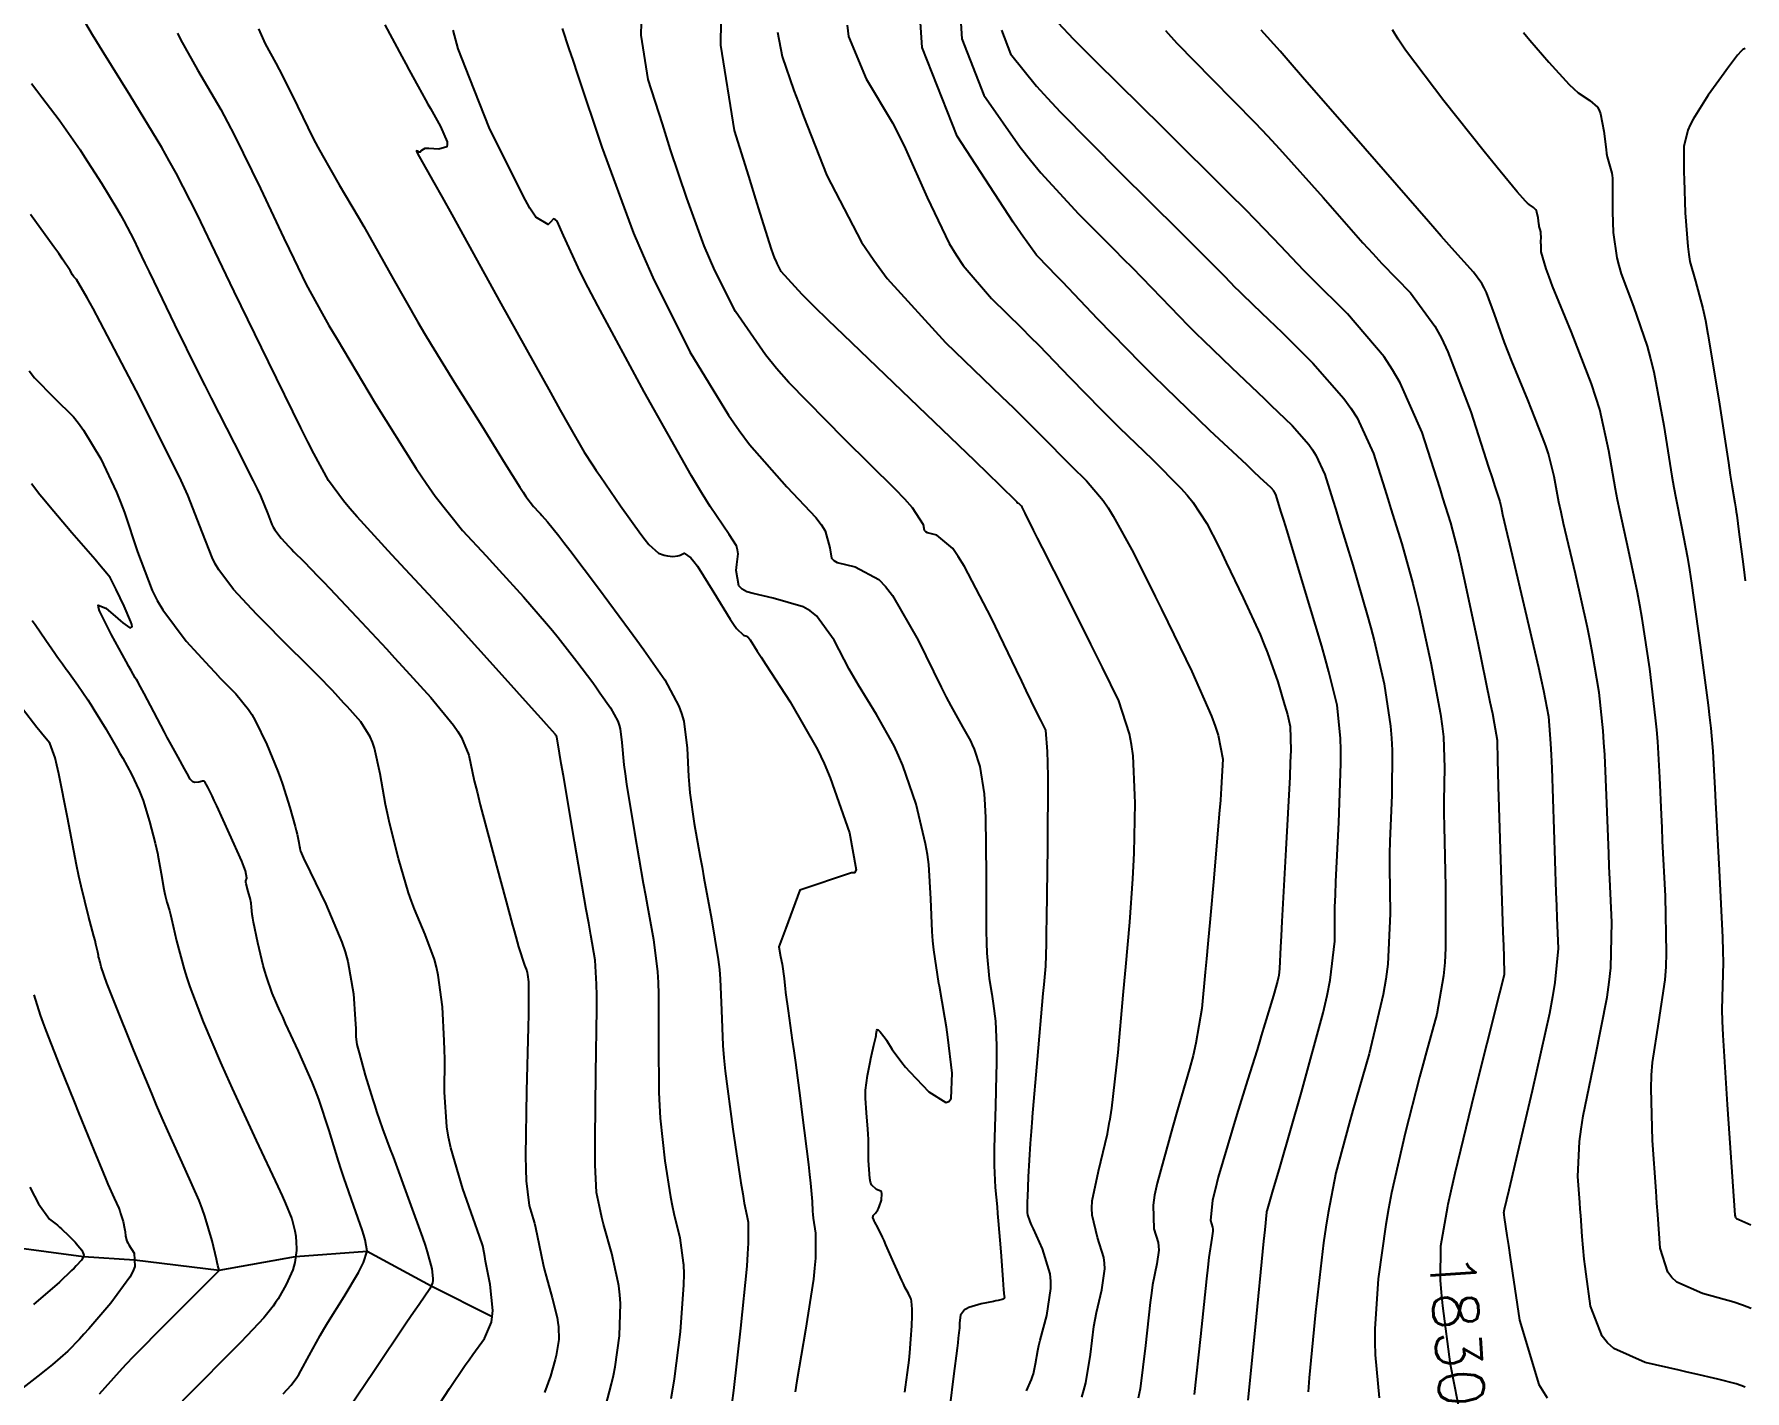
# Model space of a CAD drawing. Header units: metres. Extents: x 837475 to 838479, y 1189012 to 1191015.
# Drawn here: x 838256.2 to 838400.2, y 1190124.9 to 1190239.1 of the extents above; entities that cross this region are included whole.
import ezdxf

# ---------------------------------------------------------------- set-up
doc = ezdxf.new("R2010")
doc.units = ezdxf.units.M
doc.header["$LTSCALE"] = 0.3
for name, color, linetype in [('COTAS 10', 1, 'Continuous'), ('COTAS INT', 252, 'Continuous'), ('DRENAJE', 5, 'Continuous')]:
    doc.layers.add(name, color=color, linetype=linetype)
doc.styles.get("Standard").update_dxf_attribs({"font": 'simplex.shx'})

msp = doc.modelspace()

# ---------------------------------------------------------------- linework, layer by layer
at = {"layer": 'COTAS 10'}
for points in [[(838285.678, 1190239.944), (838287.123, 1190237.259), (838287.445, 1190236.662), (838287.734, 1190236.129), (838288.496, 1190234.734), (838289.114, 1190233.624), (838289.313, 1190233.271), (838289.523, 1190232.898), (838290.38, 1190231.383), (838290.927, 1190230.088), (838290.941, 1190229.853), (838290.896, 1190229.672), (838290.239, 1190229.463), (838289.381, 1190229.535), (838289.208, 1190229.53), (838289.065, 1190229.515), (838288.782, 1190229.37), (838288.669, 1190229.228), (838288.632, 1190229.215), (838288.592, 1190229.212), (838288.428, 1190229.297), (838288.344, 1190229.324), (838288.354, 1190229.286), (838288.378, 1190229.228), (838288.589, 1190228.853), (838289.829, 1190226.651), (838290.503, 1190225.441), (838291.32, 1190223.97), (838295.467, 1190216.491), (838299.632, 1190208.986), (838300.462, 1190207.5), (838301.151, 1190206.27), (838302.471, 1190203.965), (838303.186, 1190202.888), (838303.494, 1190202.432), (838303.85, 1190201.907), (838305.53, 1190199.444), (838307.231, 1190197.062), (838307.599, 1190196.59), (838307.923, 1190196.197), (838308.721, 1190195.455), (838309.217, 1190195.283), (838309.35, 1190195.25), (838309.482, 1190195.224), (838309.941, 1190195.184), (838310.361, 1190195.227), (838310.468, 1190195.253), (838310.57, 1190195.286), (838310.902, 1190195.457), (838311.467, 1190195.08), (838311.716, 1190194.767), (838312.005, 1190194.365), (838313.381, 1190192.158), (838314.762, 1190189.903), (838315.053, 1190189.47), (838315.305, 1190189.12), (838315.885, 1190188.546), (838316.17, 1190188.468), (838316.235, 1190188.43), (838316.294, 1190188.386), (838316.459, 1190188.168), (838317.051, 1190187.208), (838317.381, 1190186.695), (838317.781, 1190186.076), (838319.825, 1190182.95), (838322.116, 1190178.934), (838322.672, 1190177.754), (838323.195, 1190176.544), (838324.802, 1190171.928), (838325.375, 1190168.814), (838325.247, 1190168.55), (838324.993, 1190168.546), (838320.624, 1190167.097), (838319.451, 1190163.898), (838318.87, 1190162.315), (838319.015, 1190161.513), (838319.132, 1190160.853), (838319.313, 1190159.653), (838319.362, 1190159.072), (838319.394, 1190158.802), (838319.435, 1190158.485), (838319.653, 1190156.945), (838320, 1190154.474), (838320.122, 1190153.57), (838320.256, 1190152.57), (838320.649, 1190149.581), (838320.835, 1190148.168), (838321.361, 1190143.994), (838321.46, 1190143.14), (838321.541, 1190142.416), (838321.665, 1190140.887), (838321.706, 1190140.064), (838321.732, 1190139.785), (838321.766, 1190139.484), (838321.943, 1190138.211), (838321.95, 1190136.099), (838321.877, 1190135.269), (838321.77, 1190134.332), (838321.113, 1190130.061), (838320.382, 1190125.795), (838320.23, 1190124.861)], [(838318.751, 1190239.326), (838319.154, 1190237.26), (838320.133, 1190234.421), (838320.516, 1190233.389), (838320.947, 1190232.252), (838322.909, 1190227.26), (838325.829, 1190221.644), (838326.864, 1190220.114), (838327.998, 1190218.595), (838332.909, 1190213.198), (838337.614, 1190208.662), (838338.617, 1190207.687), (838339.49, 1190206.832), (838341.56, 1190204.758), (838342.797, 1190203.487), (838343.145, 1190203.139), (838343.496, 1190202.794), (838344.782, 1190201.56), (838346.177, 1190199.887), (838346.596, 1190199.264), (838347.03, 1190198.572), (838348.717, 1190195.495), (838350.553, 1190191.815), (838351.081, 1190190.743), (838351.618, 1190189.647), (838353.627, 1190185.495), (838355.284, 1190181.745), (838355.599, 1190180.902), (838355.852, 1190180.143), (838356.243, 1190178.111), (838356.117, 1190175.678), (838356.043, 1190174.667), (838355.952, 1190173.509), (838355.485, 1190168.111), (838355.172, 1190164.669), (838354.981, 1190162.56), (838354.867, 1190161.307), (838354.765, 1190160.176), (838354.49, 1190157.116), (838353.987, 1190154.209), (838353.741, 1190153.175), (838353.449, 1190152.041), (838352.437, 1190148.584), (838352.008, 1190147.116), (838350.71, 1190142.414), (838350.507, 1190141.421), (838350.372, 1190140.56), (838350.452, 1190138.566), (838350.807, 1190137.432), (838350.845, 1190137.114), (838350.858, 1190136.794), (838350.689, 1190135.625), (838350.339, 1190133.854), (838350.237, 1190133.155), (838350.133, 1190132.365), (838349.739, 1190128.758), (838349.276, 1190125.122), (838349.128, 1190124.314)], [(838376.359, 1190122.453), (838375.416, 1190127.155), (838374.765, 1190132.097), (838374.662, 1190133.232), (838374.591, 1190134.266), (838374.611, 1190137.155), (838375.189, 1190140.478), (838375.228, 1190140.657), (838375.469, 1190141.785), (838375.802, 1190143.259), (838377.44, 1190149.983), (838379.581, 1190158.442), (838379.971, 1190159.983), (838379.927, 1190161.478), (838379.898, 1190162.416), (838379.861, 1190163.58), (838379.667, 1190169.679), (838379.475, 1190175.824), (838379.44, 1190177.018), (838379.412, 1190177.993), (838379.377, 1190179.679), (838379.132, 1190181.112), (838378.972, 1190181.926), (838378.773, 1190182.921), (838377.723, 1190188.025), (838376.577, 1190193.382), (838376.317, 1190194.538), (838376.083, 1190195.551), (838375.446, 1190198.025), (838374.787, 1190200.128), (838374.539, 1190200.907), (838374.262, 1190201.771), (838373.025, 1190205.604), (838371.195, 1190209.807), (838370.545, 1190210.905), (838369.832, 1190211.975), (838366.74, 1190215.604), (838363.753, 1190218.573), (838363.106, 1190219.228), (838362.538, 1190219.81), (838361.137, 1190221.309), (838359.066, 1190223.466), (838358.075, 1190224.463), (838356.903, 1190225.634), (838351.164, 1190231.309), (838345.606, 1190236.798), (838344.549, 1190237.852), (838343.7, 1190238.703), (838342.373, 1190240.097)], [(838400.235, 1190237.939), (838400.042, 1190237.851), (838399.974, 1190237.797), (838399.9, 1190237.731), (838399.582, 1190237.387), (838398.987, 1190236.611), (838398.738, 1190236.272), (838398.453, 1190235.88), (838397.122, 1190234.015), (838395.853, 1190232.004), (838395.607, 1190231.519), (838395.408, 1190231.066), (838395.07, 1190229.69), (838395.064, 1190228.12), (838395.074, 1190227.544), (838395.089, 1190226.907), (838395.183, 1190224.097), (838395.391, 1190221.266), (838395.478, 1190220.616), (838395.577, 1190220.024), (838396.04, 1190218.367), (838396.673, 1190216.056), (838396.879, 1190215.051), (838397.1, 1190213.888), (838398.008, 1190208.367), (838398.821, 1190203.053), (838398.981, 1190202.019), (838399.112, 1190201.176), (838399.351, 1190199.71), (838399.439, 1190199.195), (838399.476, 1190198.951), (838399.517, 1190198.662), (838399.71, 1190197.253), (838400.005, 1190194.943), (838400.11, 1190194.086), (838400.226, 1190193.136)], [(838289.919, 1190123.279), (838291.137, 1190125.149), (838292.465, 1190127.095), (838292.792, 1190127.564), (838293.101, 1190128.003), (838294.07, 1190129.338), (838294.665, 1190130.728), (838294.738, 1190131.201), (838294.772, 1190131.713), (838294.561, 1190133.883), (838294.179, 1190135.857), (838294.104, 1190136.245), (838294.042, 1190136.564), (838293.93, 1190137.147), (838293.658, 1190137.966), (838293.496, 1190138.435), (838293.295, 1190139.008), (838292.256, 1190141.954), (838291.236, 1190145.411), (838291.048, 1190146.307), (838290.901, 1190147.176), (838290.71, 1190150.094), (838290.73, 1190152.863), (838290.715, 1190153.639), (838290.692, 1190154.418), (838290.537, 1190157.266), (838290.185, 1190159.946), (838290.039, 1190160.62), (838289.871, 1190161.265), (838289.086, 1190163.346), (838288.179, 1190165.477), (838287.933, 1190166.153), (838287.69, 1190166.867), (838286.832, 1190169.755), (838286.083, 1190172.753), (838285.908, 1190173.536), (838285.748, 1190174.297), (838285.287, 1190176.877), (838284.816, 1190179.039), (838284.65, 1190179.537), (838284.467, 1190179.991), (838283.678, 1190181.269), (838282.765, 1190182.276), (838282.506, 1190182.559), (838282.243, 1190182.844), (838281.269, 1190183.89), (838280.066, 1190185.138), (838279.659, 1190185.551), (838279.219, 1190185.993), (838277.366, 1190187.833), (838275.434, 1190189.767), (838274.946, 1190190.268), (838274.477, 1190190.754), (838272.954, 1190192.387), (838271.706, 1190194.056), (838271.412, 1190194.565), (838271.14, 1190195.094), (838270.342, 1190197.174), (838269.088, 1190200.355), (838268.528, 1190201.579), (838267.876, 1190202.95), (838264.754, 1190209.14), (838261.717, 1190214.931), (838261.118, 1190216.051), (838260.625, 1190216.962), (838259.719, 1190218.503), (838259.504, 1190218.723), (838259.445, 1190218.8), (838259.388, 1190218.885), (838259.186, 1190219.248), (838258.554, 1190220.221), (838258.226, 1190220.69), (838257.832, 1190221.245), (838255.853, 1190223.972)], [(838256.135, 1190158.292), (838256.679, 1190156.564), (838256.898, 1190155.948), (838257.147, 1190155.272), (838258.292, 1190152.333), (838259.547, 1190149.217), (838259.866, 1190148.429), (838260.172, 1190147.673), (838261.173, 1190145.215), (838261.997, 1190143.228), (838262.192, 1190142.77), (838262.372, 1190142.352), (838262.902, 1190141.173), (838263.281, 1190140.31), (838263.366, 1190140.09), (838263.443, 1190139.879), (838263.648, 1190139.188), (838263.769, 1190138.613), (838263.793, 1190138.475), (838263.812, 1190138.347), (838263.848, 1190137.959), (838263.968, 1190137.543), (838264.041, 1190137.396), (838264.13, 1190137.235), (838264.595, 1190136.54), (838264.641, 1190135.417), (838264.466, 1190134.986), (838264.21, 1190134.503), (838262.61, 1190132.325), (838260.761, 1190130.172), (838260.348, 1190129.705), (838259.979, 1190129.293), (838259.005, 1190128.269), (838257.711, 1190127.169), (838257.14, 1190126.709), (838256.476, 1190126.181), (838253.312, 1190123.713)]]:
    msp.add_lwpolyline(points, dxfattribs=at)
at = {"layer": 'COTAS INT'}
for points in [[(838304.134, 1190123.073), (838304.784, 1190125.536), (838304.934, 1190126.237), (838305.07, 1190126.948), (838305.45, 1190129.584), (838305.528, 1190132.284), (838305.473, 1190133.034), (838305.386, 1190133.786), (838305.324, 1190134.072), (838304.796, 1190136.51), (838304.111, 1190138.96), (838303.964, 1190139.538), (838303.836, 1190140.073), (838303.526, 1190141.642), (838303.401, 1190143.958), (838303.388, 1190144.963), (838303.386, 1190146.126), (838303.459, 1190151.642), (838303.534, 1190157.091), (838303.533, 1190158.211), (838303.523, 1190159.164), (838303.406, 1190161.203), (838303.031, 1190163.306), (838302.858, 1190164.298), (838302.655, 1190165.468), (838301.671, 1190171.175), (838300.723, 1190176.703), (838300.541, 1190177.761), (838300.396, 1190178.614), (838300.165, 1190179.986), (838300.16, 1190180.02), (838300.158, 1190180.029), (838300.154, 1190180.038), (838300.137, 1190180.071), (838300.111, 1190180.108), (838300.102, 1190180.12), (838300.093, 1190180.133), (838300.054, 1190180.185), (838299.304, 1190181.028), (838298.846, 1190181.54), (838298.28, 1190182.172), (838295.33, 1190185.459), (838291.716, 1190189.451), (838290.731, 1190190.527), (838289.753, 1190191.591), (838286.275, 1190195.33), (838283.368, 1190198.511), (838282.75, 1190199.223), (838282.212, 1190199.863), (838280.945, 1190201.564), (838279.718, 1190203.842), (838279.207, 1190204.845), (838278.621, 1190206.01), (838275.882, 1190211.564), (838273, 1190217.49), (838272.324, 1190218.891), (838271.699, 1190220.187), (838269.882, 1190224), (838268.121, 1190227.439), (838267.532, 1190228.5), (838266.899, 1190229.608), (838264.246, 1190234), (838261.886, 1190237.786), (838261.437, 1190238.512), (838261.077, 1190239.097), (838260.517, 1190240.047)], [(838268.219, 1190239.221), (838268.47, 1190238.69), (838269.923, 1190236.162), (838271.88, 1190232.8), (838272.449, 1190231.743), (838273.03, 1190230.632), (838275.224, 1190226.162), (838277.194, 1190221.986), (838277.634, 1190221.06), (838278.027, 1190220.233), (838279.062, 1190218.078), (838280.401, 1190215.629), (838280.986, 1190214.617), (838281.663, 1190213.461), (838284.882, 1190208.078), (838288.337, 1190202.586), (838289.163, 1190201.36), (838289.933, 1190200.262), (838292.242, 1190197.36), (838294.208, 1190195.247), (838294.761, 1190194.646), (838295.318, 1190194.037), (838297.36, 1190191.781), (838299.309, 1190189.547), (838299.807, 1190188.953), (838300.287, 1190188.369), (838301.869, 1190186.348), (838303.193, 1190184.56), (838303.51, 1190184.123), (838303.806, 1190183.711), (838304.697, 1190182.432), (838305.301, 1190181.306), (838305.417, 1190180.99), (838305.51, 1190180.673), (838305.659, 1190179.513), (838305.821, 1190177.64), (838305.923, 1190176.874), (838306.048, 1190175.999), (838306.706, 1190171.944), (838307.449, 1190167.669), (838307.628, 1190166.655), (838307.796, 1190165.715), (838308.306, 1190162.935), (838308.639, 1190160.214), (838308.694, 1190159.312), (838308.733, 1190158.345), (838308.744, 1190154.312), (838308.766, 1190150.069), (838308.813, 1190148.969), (838308.878, 1190147.901), (838309.259, 1190144.312), (838309.756, 1190141.263), (838309.894, 1190140.535), (838310.033, 1190139.857), (838310.533, 1190137.827), (838310.821, 1190135.714), (838310.84, 1190135.577), (838310.857, 1190134.76), (838310.843, 1190133.858), (838310.547, 1190129.903), (838310.055, 1190125.962), (838309.919, 1190125.07), (838309.782, 1190124.265)], [(838275.055, 1190239.593), (838275.6, 1190238.324), (838276.517, 1190236.723), (838276.805, 1190236.177), (838277.108, 1190235.587), (838278.324, 1190233.088), (838279.664, 1190230.375), (838280.045, 1190229.651), (838280.43, 1190228.938), (838281.856, 1190226.461), (838283.437, 1190223.787), (838283.919, 1190222.95), (838284.421, 1190222.071), (838286.395, 1190218.549), (838288.465, 1190214.904), (838289.026, 1190213.948), (838289.583, 1190213.015), (838291.554, 1190209.837), (838293.39, 1190206.944), (838293.862, 1190206.191), (838294.318, 1190205.458), (838295.834, 1190202.985), (838297.058, 1190201.012), (838297.33, 1190200.594), (838297.573, 1190200.232), (838298.21, 1190199.391), (838298.663, 1190198.903), (838298.791, 1190198.764), (838298.92, 1190198.624), (838299.391, 1190198.103), (838300.339, 1190196.923), (838300.768, 1190196.366), (838301.27, 1190195.71), (838303.683, 1190192.512), (838306.292, 1190188.987), (838306.918, 1190188.126), (838307.501, 1190187.313), (838309.256, 1190184.793), (838310.448, 1190182.574), (838310.676, 1190181.952), (838310.86, 1190181.327), (838311.154, 1190179.041), (838311.247, 1190176.667), (838311.304, 1190175.986), (838311.374, 1190175.295), (838311.741, 1190172.714), (838312.243, 1190169.869), (838312.398, 1190169.012), (838312.56, 1190168.124), (838313.207, 1190164.667), (838313.754, 1190161.265), (838313.855, 1190160.412), (838313.932, 1190159.599), (838314.028, 1190156.983), (838314.146, 1190154.012), (838314.238, 1190152.974), (838314.355, 1190151.843), (838314.992, 1190146.983), (838315.677, 1190142.454), (838315.825, 1190141.532), (838315.954, 1190140.754), (838316.16, 1190139.71), (838316.271, 1190139.144), (838316.295, 1190137.368), (838316.24, 1190136.486), (838316.159, 1190135.433), (838315.645, 1190130.222), (838315.041, 1190124.976), (838314.904, 1190123.902)], [(838329.485, 1190124.834), (838329.544, 1190125.253), (838329.709, 1190126.483), (838329.83, 1190127.527), (838329.861, 1190127.83), (838329.891, 1190128.138), (838329.992, 1190129.301), (838330.063, 1190130.419), (838330.074, 1190130.699), (838330.082, 1190130.966), (838330.083, 1190131.826), (838330.025, 1190132.499), (838329.996, 1190132.648), (838329.962, 1190132.782), (838329.795, 1190133.134), (838329.482, 1190133.68), (838329.357, 1190133.937), (838329.214, 1190134.239), (838328.558, 1190135.712), (838327.883, 1190137.245), (838327.728, 1190137.585), (838327.587, 1190137.888), (838327.193, 1190138.68), (838326.945, 1190139.148), (838326.895, 1190139.247), (838326.854, 1190139.333), (838326.777, 1190139.533), (838326.799, 1190139.66), (838326.821, 1190139.7), (838326.85, 1190139.742), (838327.012, 1190139.909), (838327.213, 1190140.186), (838327.267, 1190140.297), (838327.32, 1190140.423), (838327.506, 1190141), (838327.549, 1190141.546), (838327.513, 1190141.652), (838327.456, 1190141.738), (838327.075, 1190141.886), (838326.662, 1190142.273), (838326.584, 1190142.511), (838326.522, 1190142.805), (838326.429, 1190144.335), (838326.407, 1190146.103), (838326.388, 1190146.547), (838326.365, 1190146.971), (838326.238, 1190148.336), (838326.153, 1190149.569), (838326.157, 1190149.911), (838326.172, 1190150.251), (838326.324, 1190151.481), (838326.546, 1190152.621), (838326.605, 1190152.906), (838326.663, 1190153.178), (838326.865, 1190154.049), (838327.021, 1190154.712), (838327.051, 1190154.853), (838327.074, 1190154.975), (838327.11, 1190155.264), (838327.154, 1190155.35), (838327.183, 1190155.344), (838327.219, 1190155.326), (838327.411, 1190155.156), (838327.71, 1190154.774), (838327.815, 1190154.622), (838327.929, 1190154.451), (838328.42, 1190153.668), (838329.229, 1190152.568), (838329.544, 1190152.197), (838329.898, 1190151.798), (838331.505, 1190150.115), (838332.94, 1190149.216), (838333.185, 1190149.311), (838333.365, 1190149.555), (838333.465, 1190151.679), (838333.093, 1190154.722), (838332.976, 1190155.546), (838332.851, 1190156.363), (838332.391, 1190158.999), (838332.348, 1190159.244), (838331.913, 1190162.057), (838331.831, 1190162.83), (838331.767, 1190163.601), (838331.675, 1190166.364), (838331.494, 1190169.255), (838331.373, 1190170.106), (838331.221, 1190170.979), (838330.417, 1190174.317), (838329.295, 1190177.597), (838328.942, 1190178.433), (838328.572, 1190179.239), (838327.082, 1190181.889), (838325.559, 1190184.338), (838325.168, 1190185.017), (838324.789, 1190185.696), (838323.53, 1190188.149), (838322.026, 1190190.181), (838321.494, 1190190.594), (838320.911, 1190190.942), (838318.386, 1190191.659), (838316.704, 1190192.069), (838316.173, 1190192.198), (838315.786, 1190192.434), (838315.497, 1190192.708), (838315.272, 1190194.009), (838315.331, 1190194.511), (838315.436, 1190195.414), (838315.393, 1190195.753), (838315.311, 1190196.07), (838314.696, 1190197.036), (838313.072, 1190199.379), (838312.354, 1190200.565), (838311.519, 1190201.983), (838307.537, 1190209.045), (838303.611, 1190216.284), (838302.812, 1190217.814), (838302.137, 1190219.139), (838300.742, 1190222.213), (838300.188, 1190223.406), (838300.044, 1190223.546), (838299.904, 1190223.603), (838299.639, 1190223.33), (838299.434, 1190223.12), (838298.404, 1190223.753), (838297.911, 1190224.513), (838297.328, 1190225.527), (838294.472, 1190231.302), (838292.851, 1190235.425), (838291.867, 1190237.926), (838291.442, 1190239.476)], [(838300.617, 1190239.635), (838301.183, 1190237.928), (838301.509, 1190236.953), (838301.908, 1190235.76), (838303.96, 1190229.635), (838306.636, 1190222.405), (838307.429, 1190220.514), (838308.245, 1190218.672), (838311.378, 1190212.421), (838314.625, 1190207.066), (838315.513, 1190205.789), (838316.396, 1190204.601), (838319.543, 1190201.053), (838321.993, 1190198.461), (838322.436, 1190197.876), (838322.777, 1190197.348), (838323.16, 1190195.92), (838323.313, 1190195.034), (838323.51, 1190194.848), (838323.773, 1190194.687), (838325.281, 1190194.32), (838327.279, 1190193.249), (838327.851, 1190192.645), (838328.432, 1190191.907), (838330.601, 1190188.131), (838332.527, 1190184.184), (838332.955, 1190183.338), (838333.338, 1190182.6), (838334.339, 1190180.828), (838334.992, 1190179.666), (838335.155, 1190179.313), (838335.309, 1190178.947), (838335.801, 1190177.51), (838336.147, 1190175.188), (838336.21, 1190174.263), (838336.258, 1190173.217), (838336.313, 1190168.42), (838336.33, 1190163.674), (838336.354, 1190162.66), (838336.387, 1190161.775), (838336.576, 1190159.662), (838336.804, 1190158.339), (838336.862, 1190157.953), (838336.918, 1190157.559), (838337.098, 1190156.062), (838337.199, 1190154.019), (838337.205, 1190153.281), (838337.2, 1190152.467), (838337.174, 1190151.53), (838337.102, 1190148.904), (838336.999, 1190145.388), (838336.992, 1190144.605), (838336.994, 1190143.903), (838337.078, 1190142.056), (838337.238, 1190140.431), (838337.288, 1190139.869), (838337.34, 1190139.259), (838337.547, 1190136.656), (838337.728, 1190134.302), (838337.764, 1190133.851), (838337.793, 1190133.486), (838337.848, 1190132.89), (838337.855, 1190132.851), (838337.855, 1190132.837), (838337.854, 1190132.822), (838337.839, 1190132.757), (838337.8, 1190132.692), (838337.782, 1190132.677), (838337.762, 1190132.663), (838337.664, 1190132.625), (838337.323, 1190132.551), (838337.149, 1190132.515), (838336.941, 1190132.472), (838335.901, 1190132.258), (838334.868, 1190131.956), (838334.663, 1190131.857), (838334.493, 1190131.75), (838334.175, 1190131.311), (838334.105, 1190130.888), (838334.092, 1190130.793), (838334.082, 1190130.707), (838334.069, 1190130.475), (838334.071, 1190130.307), (838334.07, 1190130.261), (838334.069, 1190130.216), (838334.06, 1190130.057), (838333.978, 1190129.366), (838333.931, 1190128.985), (838333.874, 1190128.523), (838333.578, 1190126.171), (838333.253, 1190123.648)], [(838339.711, 1190124.934), (838340.138, 1190125.884), (838340.227, 1190126.135), (838340.302, 1190126.382), (838340.466, 1190127.227), (838340.661, 1190128.342), (838340.756, 1190128.757), (838340.869, 1190129.219), (838341.425, 1190131.271), (838341.779, 1190133.566), (838341.765, 1190134.18), (838341.702, 1190134.785), (838341.066, 1190136.892), (838340.296, 1190138.579), (838340.148, 1190138.918), (838340.028, 1190139.202), (838339.829, 1190139.767), (838339.814, 1190139.948), (838339.811, 1190139.991), (838339.807, 1190140.03), (838339.796, 1190140.143), (838339.805, 1190140.631), (838339.814, 1190140.906), (838339.825, 1190141.242), (838339.892, 1190142.96), (838340.058, 1190145.76), (838340.133, 1190146.778), (838340.22, 1190147.9), (838340.229, 1190148.006), (838340.64, 1190152.83), (838341.136, 1190158.383), (838341.205, 1190159.161), (838341.343, 1190160.704), (838341.399, 1190162.572), (838341.417, 1190163.556), (838341.435, 1190164.741), (838341.51, 1190170.704), (838341.534, 1190176.642), (838341.521, 1190177.812), (838341.499, 1190178.776), (838341.35, 1190180.545), (838341.102, 1190181.053), (838341.018, 1190181.223), (838340.928, 1190181.405), (838340.545, 1190182.168), (838339.703, 1190183.89), (838339.323, 1190184.677), (838338.879, 1190185.598), (838336.747, 1190190.046), (838334.496, 1190194.349), (838333.978, 1190195.179), (838333.505, 1190195.852), (838332.175, 1190196.98), (838331.373, 1190197.175), (838331.233, 1190197.261), (838331.129, 1190197.36), (838331.047, 1190197.831), (838330.118, 1190199.281), (838329.479, 1190199.998), (838328.674, 1190200.851), (838324.39, 1190205.07), (838319.72, 1190209.823), (838318.673, 1190211.013), (838317.731, 1190212.149), (838315.218, 1190215.797), (838313.481, 1190219.263), (838313.029, 1190220.285), (838312.589, 1190221.334), (838311.105, 1190225.343), (838309.756, 1190229.423), (838309.402, 1190230.515), (838309.056, 1190231.591), (838307.876, 1190235.343), (838307.275, 1190239.074), (838307.294, 1190240.137)], [(838344.377, 1190124.397), (838344.558, 1190124.995), (838344.716, 1190125.611), (838345.102, 1190127.993), (838345.397, 1190130.353), (838345.496, 1190130.956), (838345.604, 1190131.536), (838346.057, 1190133.448), (838346.31, 1190135.199), (838346.291, 1190135.678), (838346.233, 1190136.154), (838345.702, 1190137.853), (838345.236, 1190139.729), (838345.219, 1190140.318), (838345.25, 1190140.937), (838345.77, 1190143.42), (838346.534, 1190146.582), (838346.719, 1190147.629), (838346.723, 1190147.653), (838346.893, 1190148.751), (838347.426, 1190153.42), (838347.858, 1190158.24), (838347.967, 1190159.457), (838348.072, 1190160.623), (838348.414, 1190164.407), (838348.676, 1190168.041), (838348.73, 1190169.111), (838348.776, 1190170.209), (838348.876, 1190174.407), (838348.845, 1190175.09), (838348.693, 1190178.393), (838348.56, 1190179.357), (838348.392, 1190180.26), (838347.489, 1190183.02), (838346.113, 1190185.839), (838345.647, 1190186.781), (838345.144, 1190187.792), (838343.02, 1190192.023), (838341.059, 1190195.916), (838340.658, 1190196.714), (838340.32, 1190197.389), (838339.613, 1190198.816), (838339.345, 1190199.328), (838339.284, 1190199.427), (838339.227, 1190199.507), (838339.069, 1190199.641), (838338.974, 1190199.664), (838338.957, 1190199.674), (838338.945, 1190199.686), (838338.935, 1190199.742), (838337.459, 1190201.215), (838336.522, 1190202.121), (838335.356, 1190203.242), (838329.237, 1190209.086), (838324.304, 1190213.833), (838323.044, 1190215.045), (838321.832, 1190216.238), (838320.837, 1190217.232), (838319.059, 1190219.173), (838318.717, 1190219.855), (838318.628, 1190220.056), (838318.542, 1190220.262), (838318.249, 1190221.052), (838317.604, 1190223.086), (838317.295, 1190224.077), (838316.929, 1190225.254), (838316.328, 1190227.197), (838315.135, 1190231.052), (838313.981, 1190238.221), (838314.018, 1190240.263)], [(838324.616, 1190239.899), (838324.725, 1190238.941), (838326.21, 1190235.402), (838328.423, 1190231.678), (838328.991, 1190230.603), (838329.54, 1190229.509), (838331.361, 1190225.402), (838333.221, 1190221.524), (838333.794, 1190220.574), (838334.392, 1190219.679), (838336.763, 1190216.895), (838339.317, 1190214.397), (838340.032, 1190213.683), (838340.749, 1190212.958), (838343.363, 1190210.258), (838346.031, 1190207.518), (838346.782, 1190206.769), (838347.537, 1190206.023), (838350.309, 1190203.363), (838352.723, 1190200.934), (838353.252, 1190200.333), (838353.722, 1190199.764), (838354.916, 1190197.97), (838355.873, 1190196.043), (838356.192, 1190195.391), (838356.535, 1190194.686), (838357.97, 1190191.711), (838359.383, 1190188.607), (838359.712, 1190187.822), (838360.013, 1190187.069), (838360.876, 1190184.616), (838361.455, 1190182.678), (838361.578, 1190182.249), (838361.685, 1190181.867), (838361.934, 1190180.876), (838361.964, 1190178.868), (838361.933, 1190177.845), (838361.884, 1190176.619), (838361.563, 1190170.505), (838361.217, 1190164.447), (838361.152, 1190163.257), (838361.1, 1190162.278), (838361.025, 1190160.505), (838360.956, 1190159.913), (838360.907, 1190159.679), (838360.846, 1190159.415), (838360.521, 1190158.211), (838359.799, 1190155.826), (838359.489, 1190154.817), (838359.395, 1190154.514), (838359.13, 1190153.657), (838358.336, 1190151.108), (838357.433, 1190148.211), (838355.868, 1190142.929), (838355.592, 1190141.873), (838355.384, 1190140.992), (838355.202, 1190139.279), (838355.38, 1190138.709), (838355.4, 1190138.55), (838355.406, 1190138.389), (838355.322, 1190137.802), (838355.073, 1190136.171), (838354.977, 1190135.353), (838354.868, 1190134.376), (838354.376, 1190129.524), (838353.837, 1190124.633)], [(838358.397, 1190124.145), (838359.013, 1190130.289), (838359.717, 1190137.552), (838359.808, 1190138.489), (838359.954, 1190139.978), (838359.955, 1190139.984), (838359.954, 1190139.986), (838359.954, 1190139.987), (838359.952, 1190139.993), (838359.954, 1190140.01), (838359.956, 1190140.019), (838359.959, 1190140.029), (838359.975, 1190140.081), (838360.433, 1190141.653), (838361.065, 1190143.822), (838362.888, 1190150.081), (838364.693, 1190156.757), (838365.031, 1190158.22), (838365.299, 1190159.515), (838365.686, 1190162.798), (838365.694, 1190165.665), (838365.724, 1190166.697), (838365.766, 1190167.833), (838366.016, 1190172.798), (838366.196, 1190177.742), (838366.193, 1190178.865), (838366.166, 1190179.882), (838365.881, 1190182.663), (838365.188, 1190185.465), (838364.904, 1190186.495), (838364.581, 1190187.634), (838363.083, 1190192.663), (838361.655, 1190197.333), (838361.375, 1190198.245), (838361.146, 1190198.992), (838360.737, 1190200.317), (838360.624, 1190200.565), (838360.581, 1190200.633), (838360.533, 1190200.701), (838360.317, 1190200.947), (838359.376, 1190201.839), (838358.871, 1190202.315), (838358.259, 1190202.891), (838355.167, 1190205.796), (838351.417, 1190209.395), (838350.391, 1190210.408), (838349.371, 1190211.427), (838345.73, 1190215.167), (838342.744, 1190218.296), (838342.137, 1190218.931), (838341.624, 1190219.465), (838340.563, 1190220.556), (838339.268, 1190222.354), (838338.608, 1190223.333), (838337.816, 1190224.522), (838333.867, 1190230.556), (838330.945, 1190238.032), (838330.8, 1190240.13)], [(838334.183, 1190240.082), (838334.274, 1190238.755), (838336.122, 1190234.028), (838339.191, 1190229.649), (838340.052, 1190228.542), (838340.917, 1190227.48), (838344.085, 1190224.028), (838347.099, 1190221.026), (838347.869, 1190220.25), (838348.611, 1190219.496), (838351.055, 1190216.97), (838353.337, 1190214.626), (838353.976, 1190213.987), (838354.62, 1190213.352), (838356.97, 1190211.096), (838359.197, 1190208.991), (838359.762, 1190208.451), (838360.305, 1190207.93), (838362.079, 1190206.205), (838363.492, 1190204.597), (838363.807, 1190204.15), (838364.089, 1190203.703), (838364.833, 1190202.079), (838365.518, 1190199.919), (838365.763, 1190199.132), (838366.032, 1190198.264), (838367.204, 1190194.45), (838368.415, 1190190.273), (838368.709, 1190189.176), (838368.984, 1190188.104), (838369.828, 1190184.45), (838370.369, 1190180.895), (838370.452, 1190179.886), (838370.508, 1190178.865), (838370.47, 1190175.092), (838370.314, 1190171.22), (838370.296, 1190170.138), (838370.288, 1190169.051), (838370.346, 1190165.092), (838370.15, 1190160.858), (838369.981, 1190159.599), (838369.762, 1190158.303), (838368.56, 1190153.306), (838367.204, 1190148.582), (838366.889, 1190147.458), (838366.6, 1190146.414), (838365.774, 1190143.306), (838365.11, 1190139.932), (838364.924, 1190138.72), (838364.735, 1190137.388), (838364.045, 1190131.576), (838363.52, 1190126.029), (838363.436, 1190124.864)], [(838337.603, 1190239.479), (838338.377, 1190237.5), (838340.565, 1190234.775), (838341.496, 1190233.75), (838342.567, 1190232.607), (838347.606, 1190227.5), (838352.575, 1190222.588), (838353.602, 1190221.568), (838354.477, 1190220.696), (838356.379, 1190218.774), (838357.303, 1190217.825), (838357.562, 1190217.566), (838357.822, 1190217.309), (838358.774, 1190216.396), (838360.135, 1190215.091), (838360.654, 1190214.587), (838361.234, 1190214.022), (838363.841, 1190211.464), (838366.452, 1190208.493), (838367.034, 1190207.668), (838367.555, 1190206.841), (838368.929, 1190203.841), (838369.89, 1190200.845), (838370.151, 1190200.02), (838370.41, 1190199.196), (838371.325, 1190196.238), (838372.249, 1190192.912), (838372.513, 1190191.857), (838372.78, 1190190.743), (838373.776, 1190186.238), (838374.571, 1190181.908), (838374.712, 1190180.906), (838374.82, 1190179.989), (838374.923, 1190177.385), (838374.863, 1190174.606), (838374.868, 1190173.578), (838374.881, 1190172.438), (838375.007, 1190167.385), (838375.005, 1190162.219), (838374.939, 1190161.007), (838374.845, 1190159.89), (838374.266, 1190156.644), (838373.393, 1190153.512), (838373.113, 1190152.467), (838372.816, 1190151.344), (838371.607, 1190146.644), (838370.456, 1190141.596), (838370.196, 1190140.252), (838369.962, 1190138.933), (838369.328, 1190134.365), (838369.055, 1190130.147), (838369.049, 1190129.048), (838369.072, 1190127.979), (838369.406, 1190124.365)], [(838351.437, 1190239.459), (838351.865, 1190238.961), (838352.407, 1190238.365), (838355.322, 1190235.399), (838358.987, 1190231.673), (838360.003, 1190230.598), (838361.019, 1190229.505), (838364.689, 1190225.399), (838368.053, 1190221.595), (838368.875, 1190220.691), (838369.65, 1190219.853), (838372.055, 1190217.366), (838374.107, 1190214.577), (838374.659, 1190213.548), (838375.205, 1190212.409), (838377.121, 1190207.366), (838378.634, 1190202.698), (838378.927, 1190201.794), (838379.165, 1190201.06), (838379.567, 1190199.812), (838379.632, 1190199.556), (838379.657, 1190199.446), (838379.685, 1190199.32), (838379.812, 1190198.724), (838380.194, 1190197.054), (838380.383, 1190196.251), (838380.607, 1190195.299), (838381.718, 1190190.63), (838382.836, 1190185.836), (838383.064, 1190184.805), (838383.258, 1190183.904), (838383.666, 1190181.718), (838383.847, 1190179.438), (838383.898, 1190178.476), (838383.949, 1190177.371), (838384.135, 1190172.187), (838384.304, 1190166.931), (838384.344, 1190165.78), (838384.382, 1190164.762), (838384.495, 1190162.187), (838384.218, 1190159.306), (838384.01, 1190158.096), (838383.744, 1190156.706), (838382.309, 1190150.197), (838380.847, 1190143.993), (838380.565, 1190142.796), (838380.336, 1190141.824), (838379.95, 1190140.197), (838379.918, 1190140.064), (838379.911, 1190140.035), (838379.906, 1190140.01), (838379.894, 1190139.944), (838379.899, 1190139.854), (838379.904, 1190139.812), (838379.91, 1190139.763), (838379.944, 1190139.528), (838380.167, 1190138.031), (838380.292, 1190137.187), (838380.445, 1190136.157), (838381.224, 1190130.887), (838382.86, 1190125.472), (838383.552, 1190124.351)], [(838400.241, 1190125.254), (838399.859, 1190125.392), (838399.464, 1190125.523), (838397.927, 1190125.937), (838396.002, 1190126.376), (838395.362, 1190126.522), (838394.676, 1190126.68), (838391.812, 1190127.34), (838389.18, 1190128.509), (838388.64, 1190128.988), (838388.182, 1190129.533), (838387.209, 1190132.062), (838386.835, 1190134.766), (838386.754, 1190135.422), (838386.682, 1190136.037), (838386.507, 1190137.925), (838386.385, 1190139.688), (838386.347, 1190140.225), (838386.309, 1190140.783), (838386.156, 1190142.974), (838386.279, 1190145.925), (838386.414, 1190146.961), (838386.593, 1190148.093), (838387.603, 1190152.974), (838388.608, 1190158.072), (838388.783, 1190159.34), (838388.913, 1190160.546), (838389.013, 1190164.385), (838388.833, 1190168.007), (838388.787, 1190169.077), (838388.743, 1190170.176), (838388.598, 1190174.385), (838388.413, 1190178.491), (838388.345, 1190179.525), (838388.268, 1190180.515), (838387.929, 1190183.716), (838387.386, 1190187.02), (838387.181, 1190188.074), (838386.953, 1190189.189), (838385.932, 1190193.716), (838384.941, 1190197.969), (838384.733, 1190198.91), (838384.552, 1190199.748), (838384.138, 1190201.923), (838383.659, 1190203.826), (838383.438, 1190204.494), (838383.178, 1190205.222), (838381.923, 1190208.362), (838380.578, 1190211.618), (838380.263, 1190212.421), (838379.972, 1190213.181), (838379.128, 1190215.567), (838378.443, 1190217.394), (838378.252, 1190217.801), (838378.061, 1190218.166), (838377.369, 1190219.128), (838375.547, 1190221.132), (838374.644, 1190222.154), (838373.568, 1190223.379), (838368.242, 1190229.489), (838362.971, 1190235.543), (838361.93, 1190236.733), (838361.071, 1190237.712), (838359.48, 1190239.489)], [(838400.75, 1190131.859), (838400.014, 1190132.142), (838399.28, 1190132.402), (838396.638, 1190133.149), (838394.489, 1190134.096), (838394.064, 1190134.482), (838393.714, 1190134.921), (838393.067, 1190136.955), (838392.87, 1190139.794), (838392.805, 1190140.741), (838392.734, 1190141.758), (838392.438, 1190146.009), (838392.318, 1190150.406), (838392.358, 1190151.514), (838392.43, 1190152.574), (838392.958, 1190156.009), (838393.494, 1190159.532), (838393.571, 1190160.648), (838393.618, 1190161.825), (838393.531, 1190166.582), (838393.284, 1190171.252), (838393.23, 1190172.374), (838393.182, 1190173.421), (838393.06, 1190176.582), (838392.877, 1190179.611), (838392.791, 1190180.574), (838392.689, 1190181.591), (838392.192, 1190185.714), (838391.554, 1190189.97), (838391.364, 1190191.071), (838391.167, 1190192.139), (838390.405, 1190195.714), (838389.665, 1190199.038), (838389.482, 1190199.946), (838389.309, 1190200.85), (838388.761, 1190204.071), (838387.984, 1190207.544), (838387.666, 1190208.606), (838387.302, 1190209.712), (838385.618, 1190214.071), (838384.023, 1190217.932), (838383.716, 1190218.724), (838383.468, 1190219.397), (838383.061, 1190220.826), (838383.042, 1190221.41), (838383.04, 1190221.549), (838383.038, 1190221.678), (838383.042, 1190222.065), (838383.036, 1190222.36), (838383.029, 1190222.431), (838383.019, 1190222.498), (838382.963, 1190222.701), (838382.894, 1190222.957), (838382.875, 1190223.057), (838382.857, 1190223.17), (838382.796, 1190223.682), (838382.699, 1190224.177), (838382.659, 1190224.279), (838382.614, 1190224.366), (838382.401, 1190224.553), (838382.041, 1190224.807), (838381.902, 1190224.937), (838381.746, 1190225.091), (838381.041, 1190225.864), (838379.597, 1190227.611), (838378.976, 1190228.38), (838378.257, 1190229.274), (838374.861, 1190233.531), (838371.636, 1190237.816), (838371.026, 1190238.726), (838370.539, 1190239.517)], [(838381.575, 1190239.288), (838381.814, 1190238.996), (838382.113, 1190238.638), (838383.691, 1190236.798), (838385.421, 1190234.923), (838385.815, 1190234.542), (838386.172, 1190234.222), (838387.156, 1190233.568), (838387.789, 1190233.011), (838387.925, 1190232.752), (838388.044, 1190232.448), (838388.332, 1190230.972), (838388.516, 1190229.446), (838388.569, 1190229.111), (838388.624, 1190228.812), (838388.831, 1190228.049), (838388.998, 1190227.443), (838389.027, 1190227.244), (838389.048, 1190227.032), (838389.065, 1190226.155), (838389.055, 1190225.002), (838389.059, 1190224.616), (838389.067, 1190224.201), (838389.122, 1190222.462), (838389.43, 1190220.331), (838389.597, 1190219.67), (838389.8, 1190218.978), (838390.829, 1190216.219), (838391.988, 1190212.884), (838392.273, 1190211.829), (838392.542, 1190210.716), (838393.385, 1190206.219), (838394.065, 1190201.951), (838394.232, 1190200.983), (838394.389, 1190200.107), (838394.878, 1190197.712), (838395.38, 1190195.089), (838395.546, 1190194.068), (838395.722, 1190192.92), (838396.455, 1190187.712), (838397.11, 1190182.668), (838397.238, 1190181.623), (838397.342, 1190180.731), (838397.523, 1190178.78), (838397.622, 1190176.666), (838397.673, 1190175.67), (838397.736, 1190174.497), (838398.049, 1190168.78), (838398.323, 1190163.104), (838398.36, 1190161.956), (838398.38, 1190160.992), (838398.313, 1190159.044), (838398.268, 1190157.055), (838398.302, 1190156.066), (838398.356, 1190154.887), (838398.719, 1190149.044), (838399.37, 1190139.723), (838399.429, 1190139.538), (838399.46, 1190139.498), (838399.499, 1190139.463), (838399.694, 1190139.377), (838400.704, 1190138.917)], [(838255.951, 1190234.992), (838256.39, 1190234.42), (838256.817, 1190233.859), (838258.259, 1190231.926), (838259.637, 1190229.979), (838260.024, 1190229.41), (838260.413, 1190228.827), (838261.838, 1190226.613), (838263.128, 1190224.481), (838263.432, 1190223.951), (838263.714, 1190223.446), (838264.541, 1190221.838), (838264.911, 1190221.064), (838265.48, 1190219.871), (838265.833, 1190219.14), (838266.227, 1190218.327), (838267.982, 1190214.72), (838269.982, 1190210.672), (838270.529, 1190209.581), (838271.073, 1190208.503), (838273.014, 1190204.72), (838274.616, 1190201.56), (838274.946, 1190200.875), (838275.226, 1190200.272), (838275.829, 1190198.78), (838276.174, 1190197.881), (838276.291, 1190197.653), (838276.418, 1190197.433), (838276.957, 1190196.713), (838277.615, 1190196.007), (838277.817, 1190195.798), (838278.028, 1190195.581), (838278.863, 1190194.746), (838280.085, 1190193.502), (838280.541, 1190193.028), (838281.041, 1190192.504), (838281.047, 1190192.498), (838283.299, 1190190.113), (838285.832, 1190187.394), (838286.515, 1190186.653), (838287.19, 1190185.916), (838289.562, 1190183.299), (838291.463, 1190180.986), (838291.841, 1190180.44), (838292.156, 1190179.937), (838292.756, 1190178.462), (838293.222, 1190176.3), (838293.453, 1190175.362), (838293.727, 1190174.277), (838295.08, 1190169.135), (838295.898, 1190166.134), (838296.441, 1190164.143), (838296.519, 1190163.863), (838296.719, 1190163.152), (838296.955, 1190162.331), (838297.449, 1190160.782), (838297.633, 1190160.296), (838297.672, 1190160.145), (838297.706, 1190159.987), (838297.788, 1190159.361), (838297.793, 1190157.543), (838297.778, 1190156.634), (838297.757, 1190155.549), (838297.621, 1190150.168), (838297.546, 1190144.72), (838297.562, 1190143.594), (838297.595, 1190142.633), (838297.709, 1190141.691), (838297.847, 1190140.543), (838298.193, 1190139.419), (838298.284, 1190139.068), (838298.374, 1190138.698), (838298.683, 1190137.218), (838299.03, 1190135.567), (838299.144, 1190135.091), (838299.265, 1190134.606), (838299.768, 1190132.784), (838300.194, 1190131.102), (838300.267, 1190130.706), (838300.321, 1190130.339), (838300.352, 1190129.265), (838300.183, 1190128.256), (838300.11, 1190127.93), (838300.025, 1190127.585), (838299.626, 1190126.171), (838299.126, 1190124.8)], [(838255.748, 1190210.803), (838256.194, 1190210.212), (838257.847, 1190208.524), (838259.475, 1190206.928), (838259.905, 1190206.393), (838260.326, 1190205.819), (838261.773, 1190203.41), (838263.091, 1190200.583), (838263.43, 1190199.745), (838263.759, 1190198.882), (838264.854, 1190195.569), (838266.105, 1190192.306), (838266.532, 1190191.476), (838266.993, 1190190.678), (838268.95, 1190188.062), (838270.92, 1190185.914), (838271.39, 1190185.412), (838271.827, 1190184.95), (838273.131, 1190183.615), (838274.199, 1190182.308), (838274.487, 1190181.864), (838274.77, 1190181.384), (838275.766, 1190179.354), (838276.652, 1190177.163), (838276.867, 1190176.582), (838277.069, 1190176.013), (838277.688, 1190174.05), (838278.129, 1190172.449), (838278.219, 1190172.108), (838278.294, 1190171.812), (838278.448, 1190171.11), (838278.507, 1190170.747), (838278.522, 1190170.664), (838278.536, 1190170.588), (838278.584, 1190170.376), (838278.938, 1190169.592), (838279.147, 1190169.155), (838279.402, 1190168.623), (838280.723, 1190165.909), (838282.073, 1190162.723), (838282.347, 1190161.893), (838282.577, 1190161.085), (838283.05, 1190158.359), (838283.195, 1190156.236), (838283.219, 1190155.809), (838283.237, 1190155.452), (838283.242, 1190154.744), (838283.341, 1190154.097), (838283.418, 1190153.779), (838283.516, 1190153.399), (838284.045, 1190151.525), (838284.676, 1190149.449), (838284.837, 1190148.942), (838284.992, 1190148.464), (838285.506, 1190146.986), (838286.143, 1190145.265), (838286.377, 1190144.635), (838287.772, 1190140.862), (838288.851, 1190137.861), (838289.072, 1190137.21), (838289.259, 1190136.637), (838289.655, 1190135.219), (838289.738, 1190134.408), (838289.727, 1190134.218), (838289.702, 1190134.044), (838289.491, 1190133.539), (838288.579, 1190132.222), (838288.112, 1190131.535), (838287.551, 1190130.709), (838284.751, 1190126.562), (838282.008, 1190122.488)], [(838277.122, 1190124.688), (838277.808, 1190125.418), (838278.277, 1190126.074), (838278.435, 1190126.329), (838278.604, 1190126.617), (838279.315, 1190127.923), (838280.245, 1190129.606), (838280.553, 1190130.131), (838280.882, 1190130.681), (838282.253, 1190132.882), (838283.471, 1190134.908), (838283.704, 1190135.349), (838283.892, 1190135.737), (838284.193, 1190136.704), (838284.028, 1190137.667), (838283.922, 1190138.052), (838283.789, 1190138.489), (838283.092, 1190140.498), (838282.241, 1190142.9), (838282.012, 1190143.585), (838281.786, 1190144.279), (838280.991, 1190146.859), (838280.126, 1190149.488), (838279.855, 1190150.213), (838279.57, 1190150.937), (838278.428, 1190153.541), (838277.339, 1190155.87), (838277.088, 1190156.42), (838276.859, 1190156.93), (838276.213, 1190158.428), (838275.72, 1190159.826), (838275.587, 1190160.273), (838275.456, 1190160.745), (838274.995, 1190162.663), (838274.639, 1190164.39), (838274.574, 1190164.741), (838274.523, 1190165.037), (838274.462, 1190165.648), (838274.438, 1190166.005), (838274.412, 1190166.14), (838274.377, 1190166.292), (838274.179, 1190166.972), (838274.009, 1190167.621), (838273.991, 1190167.753), (838273.985, 1190167.863), (838274.073, 1190168.088), (838273.954, 1190168.717), (838273.819, 1190169.083), (838273.639, 1190169.531), (838272.621, 1190171.842), (838271.543, 1190174.177), (838271.326, 1190174.641), (838271.144, 1190175.025), (838270.78, 1190175.755), (838270.666, 1190175.952), (838270.642, 1190176.001), (838270.62, 1190176.046), (838270.568, 1190176.191), (838270.465, 1190176.269), (838270.411, 1190176.274), (838270.347, 1190176.27), (838270.024, 1190176.193), (838269.675, 1190176.153), (838269.593, 1190176.173), (838269.518, 1190176.206), (838269.304, 1190176.434), (838269.043, 1190176.909), (838268.939, 1190177.096), (838268.821, 1190177.308), (838268.282, 1190178.276), (838267.584, 1190179.548), (838267.366, 1190179.951), (838267.138, 1190180.377), (838266.227, 1190182.1), (838265.422, 1190183.633), (838265.125, 1190184.194), (838264.859, 1190184.686), (838264.775, 1190184.825), (838264.755, 1190184.858), (838264.736, 1190184.888), (838264.679, 1190184.973), (838264.34, 1190185.568), (838264.144, 1190185.919), (838263.904, 1190186.35), (838262.665, 1190188.581), (838261.662, 1190190.603), (838261.569, 1190190.902), (838261.558, 1190191.089), (838262.185, 1190190.822), (838263.197, 1190189.961), (838263.429, 1190189.772), (838263.639, 1190189.606), (838264.219, 1190189.187), (838264.416, 1190189.295), (838264.384, 1190189.462), (838264.315, 1190189.687), (838263.753, 1190190.994), (838263.079, 1190192.394), (838262.94, 1190192.678), (838262.82, 1190192.918), (838262.557, 1190193.41), (838261.984, 1190194.11), (838261.669, 1190194.48), (838261.286, 1190194.928), (838259.339, 1190197.18), (838257.365, 1190199.487), (838256.965, 1190199.968), (838256.628, 1190200.38), (838255.943, 1190201.3)], [(838255.993, 1190189.798), (838256.236, 1190189.447), (838257.132, 1190188.149), (838257.902, 1190187.034), (838258.066, 1190186.799), (838258.209, 1190186.596), (838258.546, 1190186.132), (838258.865, 1190185.704), (838258.995, 1190185.525), (838259.144, 1190185.319), (838259.835, 1190184.355), (838260.688, 1190183.099), (838260.94, 1190182.709), (838261.198, 1190182.301), (838262.186, 1190180.675), (838263.146, 1190179.028), (838263.387, 1190178.606), (838263.617, 1190178.2), (838264.357, 1190176.859), (838264.998, 1190175.491), (838265.166, 1190175.068), (838265.33, 1190174.626), (838265.886, 1190172.87), (838266.356, 1190171.054), (838266.466, 1190170.574), (838266.567, 1190170.104), (838266.58, 1190170.032), (838266.858, 1190168.488), (838267.074, 1190167.175), (838267.128, 1190166.895), (838267.18, 1190166.652), (838267.345, 1190166.079), (838267.558, 1190165.376), (838267.64, 1190165.052), (838267.732, 1190164.671), (838268.146, 1190162.826), (838268.78, 1190160.434), (838269.012, 1190159.709), (838269.267, 1190158.956), (838270.388, 1190156.01), (838271.852, 1190152.575), (838272.324, 1190151.515), (838272.824, 1190150.407), (838273.165, 1190149.674), (838274.869, 1190146.01), (838276.685, 1190142.134), (838277.04, 1190141.355), (838277.332, 1190140.703), (838277.856, 1190139.41), (838277.961, 1190138.975), (838277.99, 1190138.863), (838278.018, 1190138.756), (838278.115, 1190138.401), (838278.193, 1190137.95), (838278.208, 1190137.782), (838278.221, 1190137.596), (838278.243, 1190136.766), (838278.116, 1190135.749), (838278.034, 1190135.444), (838277.931, 1190135.128), (838277.393, 1190133.905), (838276.696, 1190132.688), (838276.495, 1190132.378), (838276.289, 1190132.078), (838275.513, 1190131.092), (838274.109, 1190129.597), (838273.507, 1190128.977), (838272.812, 1190128.268), (838269.533, 1190124.963), (838266.06, 1190121.473)], [(838261.664, 1190124.699), (838263.335, 1190126.563), (838263.92, 1190127.184), (838264.556, 1190127.849), (838267.294, 1190130.631), (838270.708, 1190134.04), (838271.451, 1190134.782), (838271.595, 1190134.928), (838271.651, 1190134.984), (838271.706, 1190135.042), (838271.726, 1190135.071), (838271.732, 1190135.085), (838271.732, 1190135.108), (838271.64, 1190135.498), (838271.584, 1190135.737), (838271.515, 1190136.032), (838271.156, 1190137.568), (838270.537, 1190139.65), (838270.305, 1190140.29), (838270.045, 1190140.956), (838268.885, 1190143.591), (838267.411, 1190146.836), (838266.953, 1190147.887), (838266.474, 1190149.004), (838266.069, 1190149.976), (838264.562, 1190153.591), (838262.891, 1190157.724), (838262.563, 1190158.554), (838262.294, 1190159.249), (838261.807, 1190160.627), (838261.715, 1190161.036), (838261.695, 1190161.12), (838261.676, 1190161.192), (838261.629, 1190161.348), (838261.592, 1190161.475), (838261.581, 1190161.529), (838261.569, 1190161.591), (838261.521, 1190161.883), (838261.368, 1190162.556), (838261.29, 1190162.859), (838261.196, 1190163.213), (838260.728, 1190164.911), (838260.112, 1190167.417), (838259.925, 1190168.279), (838259.731, 1190169.215), (838258.972, 1190173.206), (838258.253, 1190176.883), (838258.084, 1190177.622), (838257.927, 1190178.238), (838257.472, 1190179.456), (838256.893, 1190180.16), (838256.659, 1190180.452), (838256.393, 1190180.788), (838255.167, 1190182.354)], [(838255.808, 1190142.09), (838256.179, 1190141.321), (838256.515, 1190140.676), (838257.441, 1190139.381), (838258.118, 1190138.875), (838258.298, 1190138.727), (838258.475, 1190138.575), (838259.088, 1190138), (838259.614, 1190137.451), (838259.737, 1190137.317), (838259.849, 1190137.189), (838260.172, 1190136.791), (838260.326, 1190136.446), (838260.332, 1190136.353), (838260.322, 1190136.261), (838260.156, 1190135.936), (838259.708, 1190135.46), (838259.521, 1190135.272), (838259.306, 1190135.06), (838258.305, 1190134.093), (838256.099, 1190132.218)]]:
    msp.add_lwpolyline(points, dxfattribs=at)
at = {"layer": 'DRENAJE'}
for p, q in [((838254.028, 1190137.105), (838260.322, 1190136.261)), ((838260.322, 1190136.261), (838264.618, 1190135.9785)), ((838264.618, 1190135.9785), (838271.732, 1190135.108)), ((838271.732, 1190135.108), (838278.1795, 1190136.2575)), ((838278.1795, 1190136.2575), (838284.193, 1190136.704)), ((838284.193, 1190136.704), (838289.5965, 1190133.7915)), ((838289.5965, 1190133.7915), (838294.738, 1190131.201))]:
    msp.add_line(p, q, dxfattribs=at)

# ---------------------------------------------------------------- texts
at = {"layer": 'COTAS 10', "insert": (838373.621, 1190136.431), "char_height": 3.799998, "attachment_point": 7, "rotation": 274.1157809}
msp.add_mtext('1830', dxfattribs=at)

doc.saveas('drawing.dxf')
